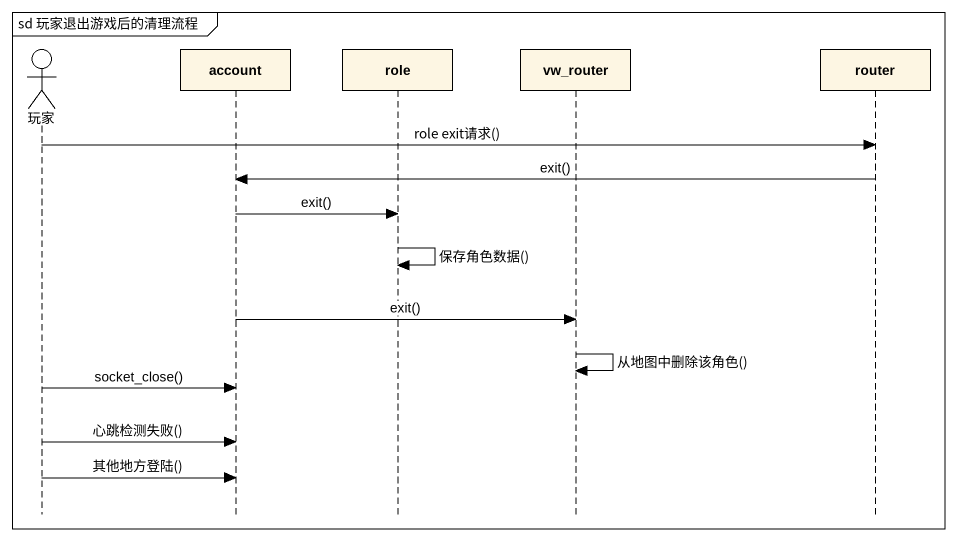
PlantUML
@startuml
mainframe sd 玩家退出游戏后的清理流程
hide footbox
actor 玩家
participant account
participant role
participant vw_router
participant router

玩家 -> router : role exit请求()
router -> account : exit()
account -> role : exit()
role -> role : 保存角色数据()
account -> vw_router : exit()
vw_router -> vw_router : 从地图中删除该角色()
玩家 -> account : socket_close()
玩家 -> account : 心跳检测失败()
玩家 -> account : 其他地方登陆()
@enduml
